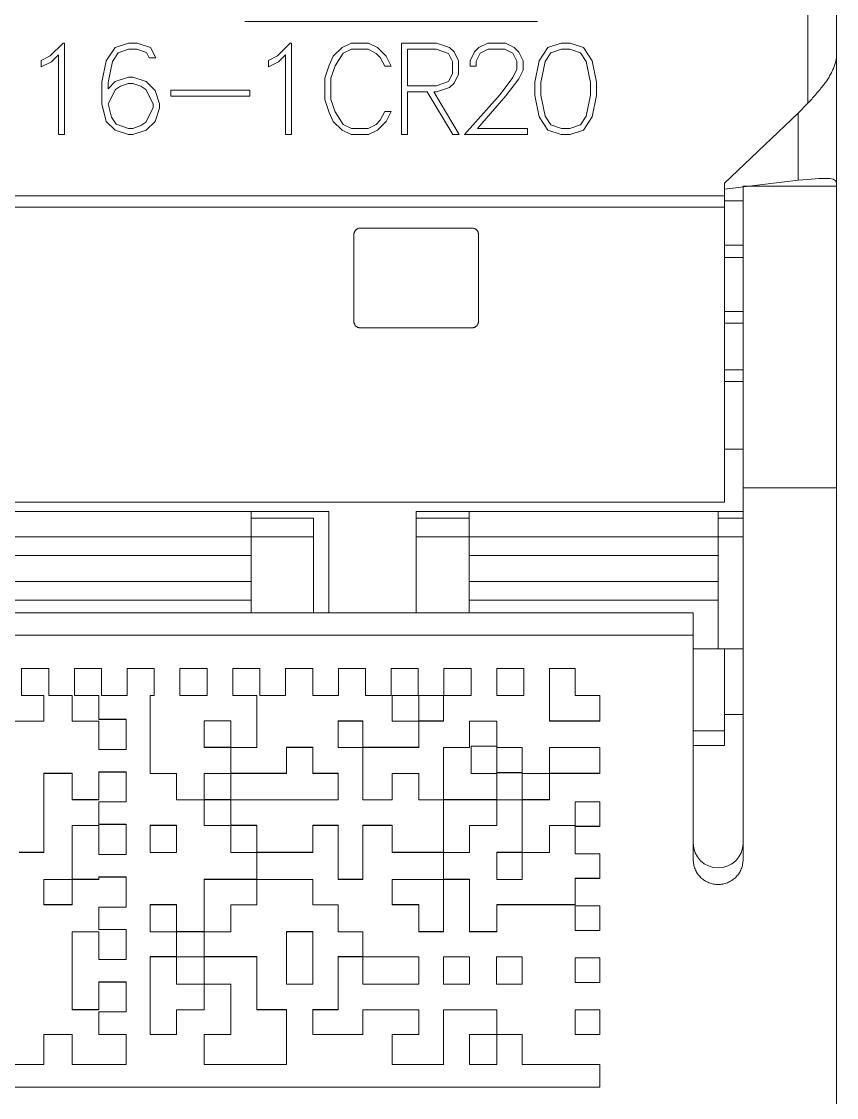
# Model space of a CAD drawing. Header units: millimetres. Extents: x 42151 to 59780, y 37376 to 44547.
# Drawn here: x 47712.8 to 47725.89, y 42641.47 to 42658.75 of the extents above; entities that cross this region are included whole.
import ezdxf

# ---------------------------------------------------------------- set-up
doc = ezdxf.new("R2010")
doc.units = ezdxf.units.MM
doc.set_wipeout_variables(frame=1)
doc.layers.add('000-PI-Oprema', color=30, linetype='Continuous', lineweight=5)

# ---------------------------------------------------------------- blocks, each defined once
blk = doc.blocks.new('3UG5616-1CR20')
at = {"layer": '000-PI-Oprema', "ltscale": 0.25}
for p, q in [((49078.21, 45311.904), (49078.21, 45362.458)), ((49078.668, 45312.604), (49078.668, 45361.758)), ((49069.168, 45313.216), (49073.868, 45313.216)), ((49066.041, 45312.662), (49066.249, 45312.869)), ((49066.249, 45312.869), (49066.27, 45312.869)), ((49066.27, 45311.399), (49066.27, 45312.869)), ((49066.939, 45312.585), (49067.083, 45312.798)), ((49067.04, 45312.574), (49067.132, 45312.712)), ((49067.083, 45312.798), (49067.296, 45312.869)), ((49067.132, 45312.712), (49067.3, 45312.77)), ((49067.296, 45312.869), (49067.438, 45312.869)), ((49067.3, 45312.77), (49067.433, 45312.77)), ((49067.588, 45312.716), (49067.433, 45312.77)), ((49067.653, 45312.798), (49067.438, 45312.869)), ((49067.631, 45312.632), (49067.588, 45312.716)), ((49067.735, 45312.632), (49067.653, 45312.798)), ((49069.689, 45312.662), (49069.897, 45312.869)), ((49069.897, 45312.869), (49069.918, 45312.869)), ((49069.918, 45311.399), (49069.918, 45312.869)), ((49070.587, 45312.658), (49070.729, 45312.798)), ((49070.729, 45312.798), (49070.872, 45312.869)), ((49070.748, 45312.706), (49070.88, 45312.771)), ((49070.872, 45312.869), (49071.154, 45312.869)), ((49070.88, 45312.771), (49071.146, 45312.771)), ((49071.277, 45312.704), (49071.146, 45312.771)), ((49071.297, 45312.799), (49071.154, 45312.869)), ((49071.438, 45312.659), (49071.297, 45312.799)), ((49071.68, 45312.869), (49072.244, 45312.869)), ((49071.68, 45311.399), (49071.68, 45312.869)), ((49071.778, 45312.771), (49072.239, 45312.771)), ((49071.778, 45312.183), (49071.778, 45312.771)), ((49072.435, 45312.704), (49072.239, 45312.771)), ((49072.454, 45312.798), (49072.244, 45312.869)), ((49072.529, 45312.727), (49072.454, 45312.798)), ((49072.598, 45312.584), (49072.529, 45312.727)), ((49072.783, 45312.584), (49072.853, 45312.728)), ((49072.853, 45312.728), (49072.926, 45312.799)), ((49072.926, 45312.799), (49073.069, 45312.869)), ((49072.948, 45312.706), (49073.077, 45312.771)), ((49073.069, 45312.869), (49073.352, 45312.869)), ((49073.077, 45312.771), (49073.343, 45312.771)), ((49073.473, 45312.706), (49073.343, 45312.771)), ((49073.494, 45312.798), (49073.352, 45312.869)), ((49073.567, 45312.726), (49073.494, 45312.798)), ((49073.638, 45312.583), (49073.567, 45312.726)), ((49073.891, 45312.585), (49074.034, 45312.798)), ((49073.989, 45312.575), (49074.082, 45312.714)), ((49074.034, 45312.798), (49074.247, 45312.869)), ((49074.082, 45312.714), (49074.252, 45312.771)), ((49074.247, 45312.869), (49074.389, 45312.869)), ((49074.252, 45312.771), (49074.386, 45312.771)), ((49074.555, 45312.714), (49074.386, 45312.771)), ((49074.603, 45312.798), (49074.389, 45312.869)), ((49074.647, 45312.575), (49074.555, 45312.714)), ((49074.746, 45312.585), (49074.603, 45312.798)), ((49065.897, 45312.589), (49066.041, 45312.662)), ((49065.897, 45312.486), (49065.897, 45312.589)), ((49065.897, 45312.486), (49066.06, 45312.566)), ((49066.06, 45312.566), (49066.172, 45312.679)), ((49066.172, 45311.399), (49066.172, 45312.679)), ((49066.871, 45312.239), (49066.939, 45312.585)), ((49066.971, 45312.234), (49067.04, 45312.574)), ((49067.631, 45312.632), (49067.735, 45312.632)), ((49069.545, 45312.589), (49069.689, 45312.662)), ((49069.545, 45312.486), (49069.545, 45312.589)), ((49069.545, 45312.486), (49069.708, 45312.566)), ((49069.708, 45312.566), (49069.82, 45312.679)), ((49069.82, 45311.399), (49069.82, 45312.679)), ((49070.52, 45312.516), (49070.587, 45312.658)), ((49070.615, 45312.504), (49070.748, 45312.706)), ((49071.342, 45312.639), (49071.277, 45312.704)), ((49071.415, 45312.496), (49071.342, 45312.639)), ((49071.519, 45312.496), (49071.438, 45312.659)), ((49072.5, 45312.576), (49072.435, 45312.704)), ((49072.5, 45312.378), (49072.5, 45312.576)), ((49072.598, 45312.371), (49072.598, 45312.584)), ((49072.783, 45312.496), (49072.783, 45312.584)), ((49072.883, 45312.577), (49072.948, 45312.706)), ((49072.883, 45312.496), (49072.883, 45312.577)), ((49073.537, 45312.577), (49073.473, 45312.706)), ((49073.537, 45312.448), (49073.537, 45312.577)), ((49073.638, 45312.437), (49073.638, 45312.583)), ((49073.822, 45312.239), (49073.891, 45312.585)), ((49073.92, 45312.236), (49073.989, 45312.575)), ((49074.716, 45312.236), (49074.647, 45312.575)), ((49074.814, 45312.239), (49074.746, 45312.585)), ((49078.643, 45312.525), (49078.648, 45312.542)), ((49078.648, 45312.542), (49078.652, 45312.558)), ((49078.652, 45312.558), (49078.656, 45312.574)), ((49078.656, 45312.574), (49078.66, 45312.589)), ((49078.66, 45312.589), (49078.663, 45312.603)), ((49078.663, 45312.603), (49078.665, 45312.617)), ((49078.665, 45312.617), (49078.667, 45312.626)), ((49078.668, 45312.621), (49078.667, 45312.626)), ((49078.668, 45312.604), (49078.668, 45312.621)), ((49078.668, 45310.618), (49078.668, 45312.604)), ((49070.45, 45312.307), (49070.52, 45312.516)), ((49070.548, 45312.304), (49070.615, 45312.504)), ((49071.415, 45312.496), (49071.519, 45312.496)), ((49072.435, 45312.25), (49072.5, 45312.378)), ((49072.529, 45312.227), (49072.598, 45312.371)), ((49072.783, 45312.496), (49072.883, 45312.496)), ((49073.471, 45312.314), (49073.537, 45312.448)), ((49073.567, 45312.297), (49073.638, 45312.437)), ((49078.569, 45312.358), (49078.578, 45312.375)), ((49078.578, 45312.375), (49078.587, 45312.393)), ((49078.587, 45312.393), (49078.596, 45312.41)), ((49078.596, 45312.41), (49078.604, 45312.427)), ((49078.604, 45312.427), (49078.612, 45312.444)), ((49078.612, 45312.444), (49078.619, 45312.46)), ((49078.619, 45312.46), (49078.626, 45312.476)), ((49078.626, 45312.476), (49078.632, 45312.492)), ((49078.632, 45312.492), (49078.637, 45312.508)), ((49078.637, 45312.508), (49078.643, 45312.525)), ((49066.871, 45311.892), (49066.871, 45312.239)), ((49066.971, 45312.137), (49067.085, 45312.251)), ((49066.971, 45312.137), (49066.971, 45312.234)), ((49067.085, 45312.251), (49067.296, 45312.321)), ((49067.169, 45312.177), (49067.3, 45312.222)), ((49067.296, 45312.321), (49067.369, 45312.321)), ((49067.3, 45312.222), (49067.365, 45312.222)), ((49067.496, 45312.177), (49067.365, 45312.222)), ((49067.58, 45312.251), (49067.369, 45312.321)), ((49067.724, 45312.107), (49067.58, 45312.251)), ((49070.45, 45311.961), (49070.45, 45312.307)), ((49070.548, 45311.965), (49070.548, 45312.304)), ((49072.239, 45312.183), (49072.435, 45312.25)), ((49072.454, 45312.156), (49072.529, 45312.227)), ((49073.267, 45312.042), (49073.471, 45312.314)), ((49073.359, 45312.02), (49073.567, 45312.297)), ((49073.822, 45312.029), (49073.822, 45312.239)), ((49073.92, 45312.035), (49073.92, 45312.236)), ((49074.716, 45312.035), (49074.716, 45312.236)), ((49074.814, 45312.029), (49074.814, 45312.239)), ((49078.445, 45312.177), (49078.458, 45312.194)), ((49078.458, 45312.194), (49078.471, 45312.211)), ((49078.471, 45312.211), (49078.483, 45312.227)), ((49078.483, 45312.227), (49078.495, 45312.243)), ((49078.495, 45312.243), (49078.506, 45312.26)), ((49078.506, 45312.26), (49078.517, 45312.275)), ((49078.517, 45312.275), (49078.528, 45312.291)), ((49078.528, 45312.291), (49078.538, 45312.308)), ((49078.538, 45312.308), (49078.549, 45312.324)), ((49078.549, 45312.324), (49078.559, 45312.341)), ((49078.559, 45312.341), (49078.569, 45312.358)), ((49066.971, 45311.893), (49067.087, 45312.124)), ((49067.087, 45312.124), (49067.169, 45312.177)), ((49067.578, 45312.124), (49067.496, 45312.177)), ((49067.694, 45311.891), (49067.578, 45312.124)), ((49067.794, 45311.896), (49067.724, 45312.107)), ((49067.979, 45312.113), (49069.245, 45312.113)), ((49067.979, 45312.015), (49067.979, 45312.113)), ((49069.245, 45312.015), (49069.245, 45312.113)), ((49071.778, 45312.183), (49072.239, 45312.183)), ((49071.778, 45312.085), (49072.094, 45312.085)), ((49071.778, 45311.399), (49071.778, 45312.085)), ((49072.505, 45311.399), (49072.094, 45312.085)), ((49072.611, 45311.399), (49072.2, 45312.085)), ((49072.2, 45312.085), (49072.243, 45312.085)), ((49072.243, 45312.085), (49072.454, 45312.156)), ((49072.695, 45311.399), (49073.267, 45312.042)), ((49072.903, 45311.497), (49073.359, 45312.02)), ((49073.891, 45311.683), (49073.822, 45312.029)), ((49073.989, 45311.695), (49073.92, 45312.035)), ((49074.647, 45311.695), (49074.716, 45312.035)), ((49074.746, 45311.683), (49074.814, 45312.029)), ((49078.301, 45312.006), (49078.317, 45312.023)), ((49078.317, 45312.023), (49078.332, 45312.04)), ((49078.332, 45312.04), (49078.347, 45312.057)), ((49078.347, 45312.057), (49078.361, 45312.075)), ((49078.361, 45312.075), (49078.376, 45312.092)), ((49078.376, 45312.092), (49078.39, 45312.109)), ((49078.39, 45312.109), (49078.405, 45312.126)), ((49078.405, 45312.126), (49078.418, 45312.143)), ((49078.418, 45312.143), (49078.432, 45312.16)), ((49078.432, 45312.16), (49078.445, 45312.177)), ((49066.941, 45311.612), (49066.871, 45311.892)), ((49067.023, 45311.681), (49066.971, 45311.893)), ((49067.694, 45311.831), (49067.694, 45311.891)), ((49067.794, 45311.823), (49067.794, 45311.896)), ((49067.979, 45312.015), (49069.245, 45312.015)), ((49070.52, 45311.752), (49070.45, 45311.961)), ((49070.615, 45311.764), (49070.548, 45311.965)), ((49078.052, 45311.741), (49078.21, 45311.904)), ((49078.21, 45311.904), (49078.225, 45311.92)), ((49078.225, 45311.92), (49078.24, 45311.937)), ((49078.24, 45311.937), (49078.256, 45311.954)), ((49078.256, 45311.954), (49078.271, 45311.971)), ((49078.271, 45311.971), (49078.286, 45311.989)), ((49078.286, 45311.989), (49078.301, 45312.006)), ((49067.102, 45311.566), (49067.023, 45311.681)), ((49067.578, 45311.597), (49067.694, 45311.831)), ((49067.724, 45311.612), (49067.794, 45311.823)), ((49070.587, 45311.61), (49070.52, 45311.752)), ((49070.748, 45311.562), (49070.615, 45311.764)), ((49071.342, 45311.629), (49071.415, 45311.772)), ((49071.415, 45311.772), (49071.519, 45311.772)), ((49071.438, 45311.609), (49071.519, 45311.772)), ((49074.034, 45311.47), (49073.891, 45311.683)), ((49074.082, 45311.556), (49073.989, 45311.695)), ((49074.555, 45311.556), (49074.647, 45311.695)), ((49074.603, 45311.47), (49074.746, 45311.683)), ((49076.87, 45310.619), (49078.052, 45311.741)), ((49078.052, 45310.669), (49078.052, 45311.741)), ((49067.085, 45311.47), (49066.941, 45311.612)), ((49067.3, 45311.499), (49067.102, 45311.566)), ((49067.365, 45311.499), (49067.496, 45311.545)), ((49067.496, 45311.545), (49067.578, 45311.597)), ((49067.58, 45311.47), (49067.724, 45311.612)), ((49070.729, 45311.47), (49070.587, 45311.61)), ((49070.88, 45311.497), (49070.748, 45311.562)), ((49071.146, 45311.497), (49071.277, 45311.564)), ((49071.277, 45311.564), (49071.342, 45311.629)), ((49071.297, 45311.469), (49071.438, 45311.609)), ((49074.252, 45311.499), (49074.082, 45311.556)), ((49074.386, 45311.499), (49074.555, 45311.556)), ((49066.172, 45311.399), (49066.27, 45311.399)), ((49067.296, 45311.399), (49067.085, 45311.47)), ((49067.296, 45311.399), (49067.369, 45311.399)), ((49067.3, 45311.499), (49067.365, 45311.499)), ((49067.369, 45311.399), (49067.58, 45311.47)), ((49069.82, 45311.399), (49069.918, 45311.399)), ((49070.872, 45311.399), (49070.729, 45311.47)), ((49070.872, 45311.399), (49071.154, 45311.399)), ((49070.88, 45311.497), (49071.146, 45311.497)), ((49071.154, 45311.399), (49071.297, 45311.469)), ((49071.68, 45311.399), (49071.778, 45311.399)), ((49072.505, 45311.399), (49072.611, 45311.399)), ((49072.695, 45311.399), (49073.706, 45311.399)), ((49072.903, 45311.497), (49073.706, 45311.497)), ((49073.706, 45311.399), (49073.706, 45311.497)), ((49074.247, 45311.399), (49074.034, 45311.47)), ((49074.247, 45311.399), (49074.389, 45311.399)), ((49074.252, 45311.499), (49074.386, 45311.499)), ((49074.389, 45311.399), (49074.603, 45311.47)), ((49078.052, 45310.669), (49076.87, 45310.525)), ((49078.052, 45310.669), (49078.128, 45310.674)), ((49078.128, 45310.674), (49078.2, 45310.679)), ((49078.2, 45310.679), (49078.265, 45310.684)), ((49078.265, 45310.684), (49078.327, 45310.689)), ((49078.327, 45310.689), (49078.385, 45310.693)), ((49078.385, 45310.693), (49078.439, 45310.695)), ((49078.439, 45310.695), (49078.487, 45310.696)), ((49078.527, 45310.695), (49078.487, 45310.696)), ((49078.561, 45310.692), (49078.527, 45310.695)), ((49078.589, 45310.687), (49078.561, 45310.692)), ((49078.613, 45310.681), (49078.589, 45310.687)), ((49078.631, 45310.672), (49078.613, 45310.681)), ((49078.646, 45310.661), (49078.631, 45310.672)), ((49078.657, 45310.649), (49078.646, 45310.661)), ((49078.664, 45310.634), (49078.657, 45310.649)), ((49076.868, 45310.504), (49076.87, 45310.504)), ((49076.868, 45310.415), (49076.868, 45310.504)), ((49076.87, 45310.504), (49076.87, 45310.619)), ((49077.168, 45310.569), (49078.668, 45310.569)), ((49077.168, 45299.751), (49077.168, 45310.569)), ((49078.668, 45310.618), (49078.664, 45310.634)), ((49078.668, 45310.569), (49078.668, 45310.618)), ((49078.668, 45305.724), (49078.668, 45310.569)), ((49057.668, 45310.415), (49076.868, 45310.415)), ((49076.868, 45310.236), (49076.868, 45310.415)), ((49076.868, 45310.334), (49077.168, 45310.334)), ((49057.668, 45310.236), (49076.868, 45310.236)), ((49076.868, 45305.496), (49076.868, 45310.236)), ((49070.918, 45309.801), (49070.919, 45309.807)), ((49070.918, 45309.796), (49070.918, 45309.801)), ((49070.918, 45308.396), (49070.918, 45309.796)), ((49070.919, 45309.812), (49070.921, 45309.818)), ((49070.919, 45309.807), (49070.919, 45309.812)), ((49070.921, 45309.818), (49070.922, 45309.823)), ((49070.922, 45309.823), (49070.924, 45309.829)), ((49070.924, 45309.829), (49070.926, 45309.834)), ((49070.926, 45309.834), (49070.928, 45309.839)), ((49070.928, 45309.839), (49070.931, 45309.844)), ((49070.931, 45309.844), (49070.934, 45309.849)), ((49070.934, 45309.849), (49070.937, 45309.854)), ((49070.937, 45309.854), (49070.94, 45309.859)), ((49070.94, 45309.859), (49070.944, 45309.863)), ((49070.944, 45309.863), (49070.948, 45309.868)), ((49070.948, 45309.868), (49070.953, 45309.872)), ((49070.953, 45309.872), (49070.958, 45309.876)), ((49070.958, 45309.876), (49070.963, 45309.88)), ((49070.963, 45309.88), (49070.969, 45309.883)), ((49070.969, 45309.883), (49070.975, 45309.886)), ((49070.975, 45309.886), (49070.982, 45309.889)), ((49070.982, 45309.889), (49070.989, 45309.892)), ((49070.989, 45309.892), (49070.996, 45309.894)), ((49070.996, 45309.894), (49071.003, 45309.895)), ((49071.003, 45309.895), (49071.011, 45309.896)), ((49071.011, 45309.896), (49071.018, 45309.896)), ((49071.018, 45309.896), (49072.818, 45309.896)), ((49072.826, 45309.896), (49072.818, 45309.896)), ((49072.834, 45309.895), (49072.826, 45309.896)), ((49072.842, 45309.893), (49072.834, 45309.895)), ((49072.849, 45309.891), (49072.842, 45309.893)), ((49072.856, 45309.889), (49072.849, 45309.891)), ((49072.863, 45309.885), (49072.856, 45309.889)), ((49072.869, 45309.882), (49072.863, 45309.885)), ((49072.875, 45309.878), (49072.869, 45309.882)), ((49072.881, 45309.874), (49072.875, 45309.878)), ((49072.885, 45309.87), (49072.881, 45309.874)), ((49072.89, 45309.866), (49072.885, 45309.87)), ((49072.894, 45309.861), (49072.89, 45309.866)), ((49072.898, 45309.856), (49072.894, 45309.861)), ((49072.902, 45309.851), (49072.898, 45309.856)), ((49072.905, 45309.846), (49072.902, 45309.851)), ((49072.908, 45309.841), (49072.905, 45309.846)), ((49072.91, 45309.835), (49072.908, 45309.841)), ((49072.912, 45309.83), (49072.91, 45309.835)), ((49072.914, 45309.824), (49072.912, 45309.83)), ((49072.916, 45309.818), (49072.914, 45309.824)), ((49072.917, 45309.813), (49072.916, 45309.818)), ((49072.918, 45309.807), (49072.917, 45309.813)), ((49072.918, 45309.802), (49072.918, 45309.807)), ((49072.918, 45309.796), (49072.918, 45309.802)), ((49072.918, 45308.396), (49072.918, 45309.796)), ((49076.868, 45309.621), (49077.168, 45309.621)), ((49076.868, 45309.425), (49077.168, 45309.425)), ((49070.918, 45308.391), (49070.918, 45308.396)), ((49070.919, 45308.387), (49070.918, 45308.391)), ((49072.918, 45308.391), (49072.918, 45308.396)), ((49072.918, 45308.387), (49072.918, 45308.391)), ((49076.868, 45308.56), (49077.168, 45308.56)), ((49070.919, 45308.382), (49070.919, 45308.387)), ((49070.92, 45308.378), (49070.919, 45308.382)), ((49070.921, 45308.373), (49070.92, 45308.378)), ((49070.922, 45308.368), (49070.921, 45308.373)), ((49070.924, 45308.364), (49070.922, 45308.368)), ((49070.925, 45308.359), (49070.924, 45308.364)), ((49070.927, 45308.355), (49070.925, 45308.359)), ((49070.929, 45308.35), (49070.927, 45308.355)), ((49070.932, 45308.346), (49070.929, 45308.35)), ((49070.934, 45308.342), (49070.932, 45308.346)), ((49070.937, 45308.338), (49070.934, 45308.342)), ((49070.94, 45308.334), (49070.937, 45308.338)), ((49070.943, 45308.331), (49070.94, 45308.334)), ((49070.946, 45308.327), (49070.943, 45308.331)), ((49070.949, 45308.324), (49070.946, 45308.327)), ((49070.952, 45308.321), (49070.949, 45308.324)), ((49070.956, 45308.318), (49070.952, 45308.321)), ((49070.96, 45308.315), (49070.956, 45308.318)), ((49070.964, 45308.312), (49070.96, 45308.315)), ((49070.968, 45308.31), (49070.964, 45308.312)), ((49070.972, 45308.307), (49070.968, 45308.31)), ((49070.976, 45308.305), (49070.972, 45308.307)), ((49070.981, 45308.303), (49070.976, 45308.305)), ((49070.985, 45308.302), (49070.981, 45308.303)), ((49070.99, 45308.3), (49070.985, 45308.302)), ((49070.995, 45308.299), (49070.99, 45308.3)), ((49070.999, 45308.298), (49070.995, 45308.299)), ((49071.004, 45308.297), (49070.999, 45308.298)), ((49071.009, 45308.296), (49071.004, 45308.297)), ((49071.014, 45308.296), (49071.009, 45308.296)), ((49071.018, 45308.296), (49071.014, 45308.296)), ((49071.018, 45308.296), (49072.818, 45308.296)), ((49072.818, 45308.296), (49072.823, 45308.296)), ((49072.823, 45308.296), (49072.827, 45308.296)), ((49072.827, 45308.296), (49072.832, 45308.297)), ((49072.832, 45308.297), (49072.837, 45308.298)), ((49072.837, 45308.298), (49072.842, 45308.299)), ((49072.842, 45308.299), (49072.846, 45308.3)), ((49072.846, 45308.3), (49072.851, 45308.302)), ((49072.851, 45308.302), (49072.855, 45308.303)), ((49072.855, 45308.303), (49072.86, 45308.305)), ((49072.86, 45308.305), (49072.864, 45308.307)), ((49072.864, 45308.307), (49072.869, 45308.31)), ((49072.869, 45308.31), (49072.873, 45308.312)), ((49072.873, 45308.312), (49072.877, 45308.315)), ((49072.877, 45308.315), (49072.88, 45308.318)), ((49072.88, 45308.318), (49072.884, 45308.321)), ((49072.884, 45308.321), (49072.887, 45308.324)), ((49072.887, 45308.324), (49072.891, 45308.327)), ((49072.891, 45308.327), (49072.894, 45308.331)), ((49072.894, 45308.331), (49072.897, 45308.334)), ((49072.897, 45308.334), (49072.9, 45308.338)), ((49072.9, 45308.338), (49072.902, 45308.342)), ((49072.902, 45308.342), (49072.905, 45308.346)), ((49072.905, 45308.346), (49072.907, 45308.35)), ((49072.907, 45308.35), (49072.909, 45308.355)), ((49072.909, 45308.355), (49072.911, 45308.359)), ((49072.911, 45308.359), (49072.913, 45308.364)), ((49072.913, 45308.364), (49072.914, 45308.368)), ((49072.914, 45308.368), (49072.915, 45308.373)), ((49072.915, 45308.373), (49072.916, 45308.378)), ((49072.916, 45308.378), (49072.917, 45308.382)), ((49072.917, 45308.382), (49072.918, 45308.387)), ((49076.868, 45308.372), (49077.168, 45308.372)), ((49076.868, 45307.62), (49077.168, 45307.62)), ((49076.868, 45307.432), (49077.168, 45307.432)), ((49076.868, 45306.346), (49077.168, 45306.346)), ((49077.168, 45305.724), (49078.668, 45305.724)), ((49078.668, 45288.643), (49078.668, 45305.724)), ((49057.668, 45305.496), (49076.868, 45305.496)), ((49064.418, 45305.346), (49070.518, 45305.346)), ((49069.268, 45303.717), (49069.268, 45305.346)), ((49070.518, 45303.717), (49070.518, 45305.346)), ((49071.918, 45305.346), (49077.168, 45305.346)), ((49071.918, 45303.717), (49071.918, 45305.346)), ((49072.768, 45304.936), (49072.768, 45305.346)), ((49076.768, 45304.936), (49076.768, 45305.346)), ((49069.268, 45305.236), (49070.268, 45305.236)), ((49070.268, 45303.717), (49070.268, 45305.236)), ((49071.918, 45305.236), (49072.768, 45305.236)), ((49076.768, 45305.236), (49077.168, 45305.236)), ((49065.268, 45304.936), (49069.268, 45304.936)), ((49069.268, 45304.936), (49070.268, 45304.936)), ((49071.918, 45304.936), (49072.768, 45304.936)), ((49072.768, 45304.936), (49076.768, 45304.936)), ((49072.768, 45304.636), (49072.768, 45304.936)), ((49076.768, 45304.936), (49077.168, 45304.936)), ((49076.768, 45304.636), (49076.768, 45304.936)), ((49065.268, 45304.636), (49069.268, 45304.636)), ((49072.768, 45304.636), (49076.768, 45304.636)), ((49072.768, 45304.22), (49072.768, 45304.636)), ((49076.768, 45304.22), (49076.768, 45304.636)), ((49065.268, 45304.22), (49069.268, 45304.22)), ((49072.768, 45304.22), (49076.768, 45304.22)), ((49072.768, 45303.92), (49072.768, 45304.22)), ((49076.768, 45303.92), (49076.768, 45304.22)), ((49065.268, 45303.92), (49069.268, 45303.92)), ((49072.768, 45303.92), (49076.768, 45303.92)), ((49072.768, 45303.717), (49072.768, 45303.92)), ((49076.768, 45303.136), (49076.768, 45303.92)), ((49058.168, 45303.717), (49076.368, 45303.717)), ((49076.368, 45299.751), (49076.368, 45303.717)), ((49058.168, 45303.357), (49076.368, 45303.357)), ((49076.368, 45303.136), (49076.768, 45303.136)), ((49076.768, 45303.136), (49076.868, 45303.136)), ((49076.868, 45303.136), (49077.168, 45303.136)), ((49076.868, 45302.086), (49076.868, 45303.136)), ((49065.581, 45302.823), (49066.016, 45302.823)), ((49065.581, 45302.389), (49065.581, 45302.823)), ((49066.016, 45302.389), (49066.016, 45302.823)), ((49066.429, 45302.823), (49066.864, 45302.823)), ((49066.429, 45302.389), (49066.429, 45302.823)), ((49066.864, 45302.389), (49066.864, 45302.823)), ((49067.277, 45302.823), (49067.712, 45302.823)), ((49067.277, 45302.389), (49067.277, 45302.823)), ((49067.712, 45302.389), (49067.712, 45302.823)), ((49068.125, 45302.823), (49068.56, 45302.823)), ((49068.125, 45302.389), (49068.125, 45302.823)), ((49068.56, 45302.389), (49068.56, 45302.823)), ((49068.973, 45302.823), (49069.408, 45302.823)), ((49068.973, 45302.389), (49068.973, 45302.823)), ((49069.408, 45302.389), (49069.408, 45302.823)), ((49069.821, 45302.823), (49070.256, 45302.823)), ((49069.821, 45302.389), (49069.821, 45302.823)), ((49070.256, 45302.389), (49070.256, 45302.823)), ((49070.669, 45302.823), (49071.104, 45302.823)), ((49070.669, 45302.389), (49070.669, 45302.823)), ((49071.104, 45302.389), (49071.104, 45302.823)), ((49071.517, 45302.823), (49071.952, 45302.823)), ((49071.517, 45302.389), (49071.517, 45302.823)), ((49071.952, 45302.389), (49071.952, 45302.823)), ((49072.365, 45302.823), (49072.8, 45302.823)), ((49072.365, 45302.389), (49072.365, 45302.823)), ((49072.8, 45302.389), (49072.8, 45302.823)), ((49073.213, 45302.823), (49073.648, 45302.823)), ((49073.213, 45302.389), (49073.213, 45302.823)), ((49073.648, 45302.389), (49073.648, 45302.823)), ((49074.062, 45302.823), (49074.471, 45302.823)), ((49074.062, 45301.978), (49074.062, 45302.823)), ((49074.471, 45302.389), (49074.471, 45302.823)), ((49065.581, 45302.39), (49065.938, 45302.39)), ((49065.581, 45302.389), (49065.938, 45302.389)), ((49065.938, 45302.389), (49065.938, 45302.39)), ((49065.938, 45301.978), (49065.938, 45302.389)), ((49066.016, 45302.389), (49066.391, 45302.389)), ((49066.391, 45301.978), (49066.391, 45302.389)), ((49066.429, 45302.39), (49066.822, 45302.39)), ((49066.429, 45302.389), (49066.822, 45302.389)), ((49066.822, 45302.389), (49066.822, 45302.39)), ((49066.822, 45302.004), (49066.822, 45302.389)), ((49066.864, 45302.389), (49067.277, 45302.389)), ((49067.646, 45302.39), (49067.712, 45302.39)), ((49067.646, 45302.389), (49067.646, 45302.39)), ((49067.646, 45302.389), (49067.712, 45302.389)), ((49067.646, 45301.137), (49067.646, 45302.389)), ((49068.125, 45302.39), (49068.56, 45302.39)), ((49068.125, 45302.389), (49068.56, 45302.389)), ((49068.973, 45302.39), (49069.357, 45302.39)), ((49068.973, 45302.389), (49069.357, 45302.389)), ((49069.357, 45302.389), (49069.357, 45302.39)), ((49069.357, 45301.555), (49069.357, 45302.389)), ((49069.408, 45302.389), (49069.821, 45302.389)), ((49070.256, 45302.389), (49070.669, 45302.389)), ((49071.104, 45302.389), (49071.517, 45302.389)), ((49071.53, 45302.39), (49071.952, 45302.39)), ((49071.53, 45301.978), (49071.53, 45302.39)), ((49071.53, 45302.389), (49071.952, 45302.389)), ((49071.962, 45302.389), (49072.356, 45302.389)), ((49071.962, 45301.555), (49071.962, 45302.389)), ((49072.356, 45301.978), (49072.356, 45302.389)), ((49072.365, 45302.39), (49072.8, 45302.39)), ((49072.365, 45302.389), (49072.8, 45302.389)), ((49073.213, 45302.39), (49073.648, 45302.39)), ((49073.213, 45302.389), (49073.648, 45302.389)), ((49074.471, 45302.389), (49074.868, 45302.389)), ((49074.868, 45301.978), (49074.868, 45302.389)), ((49066.822, 45302.007), (49067.26, 45302.007)), ((49066.822, 45302.004), (49067.26, 45302.004)), ((49067.26, 45302.004), (49067.26, 45302.007)), ((49067.26, 45301.523), (49067.26, 45302.004)), ((49076.868, 45302.086), (49077.168, 45302.086)), ((49076.868, 45301.586), (49076.868, 45302.086)), ((49064.268, 45301.978), (49065.938, 45301.978)), ((49066.391, 45301.978), (49066.822, 45301.978)), ((49066.822, 45301.523), (49066.822, 45301.978)), ((49068.515, 45301.979), (49068.94, 45301.979)), ((49068.515, 45301.555), (49068.515, 45301.979)), ((49068.94, 45299.867), (49068.94, 45301.979)), ((49070.665, 45301.98), (49071.064, 45301.98)), ((49070.665, 45301.555), (49070.665, 45301.98)), ((49070.665, 45301.978), (49071.064, 45301.978)), ((49071.064, 45300.714), (49071.064, 45301.98)), ((49071.53, 45301.978), (49071.962, 45301.978)), ((49071.962, 45301.98), (49072.356, 45301.98)), ((49071.962, 45301.978), (49072.356, 45301.978)), ((49072.773, 45301.978), (49073.214, 45301.978)), ((49072.773, 45301.555), (49072.773, 45301.978)), ((49073.214, 45301.555), (49073.214, 45301.978)), ((49074.062, 45301.98), (49074.868, 45301.98)), ((49074.062, 45301.978), (49074.868, 45301.978)), ((49076.368, 45301.819), (49076.868, 45301.819)), ((49066.822, 45301.523), (49067.26, 45301.523)), ((49068.515, 45301.558), (49068.94, 45301.558)), ((49068.515, 45301.555), (49068.94, 45301.555)), ((49068.94, 45301.555), (49069.357, 45301.555)), ((49069.833, 45301.559), (49070.257, 45301.559)), ((49069.833, 45301.555), (49069.833, 45301.559)), ((49069.833, 45301.555), (49070.257, 45301.555)), ((49069.833, 45301.137), (49069.833, 45301.555)), ((49070.257, 45301.555), (49070.257, 45301.559)), ((49070.257, 45301.137), (49070.257, 45301.555)), ((49070.665, 45301.555), (49071.962, 45301.555)), ((49071.064, 45301.559), (49071.962, 45301.559)), ((49072.356, 45301.555), (49072.773, 45301.555)), ((49072.356, 45300.714), (49072.356, 45301.555)), ((49072.804, 45301.576), (49073.213, 45301.576)), ((49072.804, 45301.138), (49072.804, 45301.576)), ((49072.804, 45301.572), (49073.213, 45301.572)), ((49073.213, 45301.138), (49073.213, 45301.576)), ((49073.214, 45301.555), (49073.623, 45301.555)), ((49073.623, 45301.148), (49073.623, 45301.555)), ((49074.062, 45301.555), (49074.868, 45301.555)), ((49074.062, 45301.137), (49074.062, 45301.555)), ((49074.868, 45301.137), (49074.868, 45301.555)), ((49076.368, 45301.586), (49076.868, 45301.586)), ((49065.938, 45301.141), (49066.391, 45301.141)), ((49065.938, 45301.137), (49065.938, 45301.141)), ((49065.938, 45301.137), (49066.391, 45301.137)), ((49065.938, 45299.867), (49065.938, 45301.137)), ((49066.391, 45301.137), (49066.391, 45301.141)), ((49066.391, 45300.714), (49066.391, 45301.137)), ((49066.822, 45301.163), (49067.26, 45301.163)), ((49066.822, 45301.159), (49066.822, 45301.163)), ((49066.822, 45301.159), (49067.26, 45301.159)), ((49066.822, 45300.714), (49066.822, 45301.159)), ((49067.26, 45301.159), (49067.26, 45301.163)), ((49067.26, 45300.678), (49067.26, 45301.159)), ((49067.646, 45301.137), (49068.071, 45301.137)), ((49068.071, 45300.714), (49068.071, 45301.137)), ((49068.515, 45301.137), (49068.94, 45301.137)), ((49068.515, 45300.714), (49068.515, 45301.137)), ((49068.94, 45301.141), (49069.833, 45301.141)), ((49068.94, 45301.137), (49069.833, 45301.137)), ((49070.257, 45301.141), (49070.665, 45301.141)), ((49070.257, 45301.137), (49070.665, 45301.137)), ((49070.665, 45301.137), (49070.665, 45301.141)), ((49070.665, 45300.714), (49070.665, 45301.137)), ((49071.53, 45301.137), (49071.962, 45301.137)), ((49071.53, 45300.714), (49071.53, 45301.137)), ((49071.962, 45300.714), (49071.962, 45301.137)), ((49072.804, 45301.138), (49073.213, 45301.138)), ((49073.214, 45301.152), (49073.623, 45301.152)), ((49073.214, 45301.148), (49073.214, 45301.152)), ((49073.214, 45301.148), (49073.623, 45301.148)), ((49073.214, 45300.714), (49073.214, 45301.148)), ((49073.623, 45301.137), (49074.868, 45301.137)), ((49073.623, 45299.434), (49073.623, 45301.137)), ((49074.062, 45301.141), (49074.868, 45301.141)), ((49074.062, 45300.714), (49074.062, 45301.137)), ((49066.391, 45300.718), (49066.822, 45300.718)), ((49066.391, 45300.714), (49066.822, 45300.714)), ((49066.822, 45300.678), (49067.26, 45300.678)), ((49066.822, 45300.314), (49066.822, 45300.678)), ((49068.071, 45300.714), (49068.515, 45300.714)), ((49068.515, 45300.718), (49068.94, 45300.718)), ((49068.515, 45300.714), (49068.94, 45300.714)), ((49068.515, 45300.301), (49068.515, 45300.714)), ((49068.94, 45300.714), (49070.665, 45300.714)), ((49071.064, 45300.714), (49071.53, 45300.714)), ((49071.962, 45300.714), (49072.356, 45300.714)), ((49072.356, 45300.718), (49073.214, 45300.718)), ((49072.356, 45300.714), (49073.214, 45300.714)), ((49072.356, 45299.867), (49072.356, 45300.714)), ((49073.214, 45300.714), (49073.214, 45300.718)), ((49073.214, 45300.714), (49073.623, 45300.714)), ((49073.214, 45300.301), (49073.214, 45300.714)), ((49073.623, 45300.718), (49074.062, 45300.718)), ((49073.623, 45300.714), (49074.062, 45300.714)), ((49074.471, 45300.681), (49074.868, 45300.681)), ((49074.471, 45300.301), (49074.471, 45300.681)), ((49074.868, 45300.283), (49074.868, 45300.681)), ((49066.391, 45300.301), (49066.822, 45300.301)), ((49066.391, 45299.024), (49066.391, 45300.301)), ((49066.822, 45300.319), (49067.26, 45300.319)), ((49066.822, 45300.314), (49067.26, 45300.314)), ((49066.822, 45299.834), (49066.822, 45300.301)), ((49067.26, 45299.834), (49067.26, 45300.319)), ((49067.646, 45300.306), (49068.071, 45300.306)), ((49067.646, 45299.867), (49067.646, 45300.306)), ((49067.646, 45300.301), (49068.071, 45300.301)), ((49068.071, 45299.867), (49068.071, 45300.306)), ((49068.515, 45300.301), (49068.94, 45300.301)), ((49068.94, 45300.306), (49069.357, 45300.306)), ((49068.94, 45300.301), (49069.357, 45300.301)), ((49069.357, 45300.301), (49069.357, 45300.306)), ((49069.357, 45299.867), (49069.357, 45300.301)), ((49070.257, 45300.306), (49070.665, 45300.306)), ((49070.257, 45300.301), (49070.257, 45300.306)), ((49070.257, 45300.301), (49070.665, 45300.301)), ((49070.257, 45299.867), (49070.257, 45300.301)), ((49070.665, 45300.301), (49070.665, 45300.306)), ((49070.665, 45299.434), (49070.665, 45300.301)), ((49071.064, 45300.306), (49071.53, 45300.306)), ((49071.064, 45300.301), (49071.064, 45300.306)), ((49071.064, 45300.301), (49071.53, 45300.301)), ((49071.064, 45299.434), (49071.064, 45300.301)), ((49071.53, 45300.301), (49071.53, 45300.306)), ((49071.53, 45299.867), (49071.53, 45300.301)), ((49072.773, 45300.301), (49073.214, 45300.301)), ((49072.773, 45299.867), (49072.773, 45300.301)), ((49074.062, 45300.301), (49074.471, 45300.301)), ((49074.062, 45299.867), (49074.062, 45300.301)), ((49074.471, 45300.287), (49074.868, 45300.287)), ((49074.471, 45300.283), (49074.471, 45300.287)), ((49074.471, 45300.283), (49074.868, 45300.283)), ((49074.471, 45299.845), (49074.471, 45300.283)), ((49065.541, 45299.872), (49065.938, 45299.872)), ((49065.541, 45299.867), (49065.938, 45299.867)), ((49066.822, 45299.834), (49067.26, 45299.834)), ((49067.646, 45299.867), (49068.071, 45299.867)), ((49068.94, 45299.867), (49069.357, 45299.867)), ((49069.357, 45299.872), (49070.257, 45299.872)), ((49069.357, 45299.867), (49070.257, 45299.867)), ((49069.357, 45299.434), (49069.357, 45299.867)), ((49071.53, 45299.872), (49072.356, 45299.872)), ((49071.53, 45299.867), (49072.356, 45299.867)), ((49072.356, 45299.867), (49072.773, 45299.867)), ((49072.356, 45299.434), (49072.356, 45299.867)), ((49073.214, 45299.872), (49073.623, 45299.872)), ((49073.214, 45299.434), (49073.214, 45299.872)), ((49073.214, 45299.867), (49073.623, 45299.867)), ((49073.623, 45299.867), (49074.062, 45299.867)), ((49074.471, 45299.845), (49074.868, 45299.845)), ((49074.868, 45299.447), (49074.868, 45299.845)), ((49076.369, 45299.733), (49076.368, 45299.751)), ((49077.168, 45299.733), (49077.168, 45299.751)), ((49076.37, 45299.714), (49076.369, 45299.733)), ((49076.372, 45299.695), (49076.37, 45299.714)), ((49076.375, 45299.677), (49076.372, 45299.695)), ((49076.379, 45299.658), (49076.375, 45299.677)), ((49076.384, 45299.639), (49076.379, 45299.658)), ((49076.39, 45299.621), (49076.384, 45299.639)), ((49076.397, 45299.603), (49076.39, 45299.621)), ((49076.404, 45299.585), (49076.397, 45299.603)), ((49076.413, 45299.568), (49076.404, 45299.585)), ((49077.123, 45299.568), (49077.132, 45299.585)), ((49077.132, 45299.585), (49077.14, 45299.603)), ((49077.14, 45299.603), (49077.146, 45299.621)), ((49077.146, 45299.621), (49077.152, 45299.639)), ((49077.152, 45299.639), (49077.157, 45299.658)), ((49077.157, 45299.658), (49077.161, 45299.677)), ((49077.161, 45299.677), (49077.164, 45299.695)), ((49077.164, 45299.695), (49077.166, 45299.714)), ((49077.166, 45299.714), (49077.168, 45299.733)), ((49065.938, 45299.434), (49066.391, 45299.434)), ((49065.938, 45299.024), (49065.938, 45299.434)), ((49066.391, 45299.439), (49066.822, 45299.439)), ((49066.391, 45299.434), (49066.822, 45299.434)), ((49066.822, 45299.475), (49067.26, 45299.475)), ((49066.822, 45299.47), (49066.822, 45299.475)), ((49066.822, 45299.47), (49067.26, 45299.47)), ((49066.822, 45299.434), (49066.822, 45299.47)), ((49067.26, 45299.47), (49067.26, 45299.475)), ((49067.26, 45298.99), (49067.26, 45299.47)), ((49068.515, 45299.439), (49069.357, 45299.439)), ((49068.515, 45297.34), (49068.515, 45299.439)), ((49068.515, 45299.434), (49069.357, 45299.434)), ((49069.357, 45299.434), (49070.257, 45299.434)), ((49069.357, 45299.024), (49069.357, 45299.434)), ((49070.257, 45299.024), (49070.257, 45299.434)), ((49070.665, 45299.439), (49071.064, 45299.439)), ((49070.665, 45299.434), (49071.064, 45299.434)), ((49071.53, 45299.434), (49072.356, 45299.434)), ((49071.53, 45299.024), (49071.53, 45299.434)), ((49072.356, 45299.439), (49072.773, 45299.439)), ((49072.356, 45299.434), (49072.773, 45299.434)), ((49072.356, 45298.591), (49072.356, 45299.434)), ((49072.773, 45298.591), (49072.773, 45299.439)), ((49073.214, 45299.434), (49073.623, 45299.434)), ((49074.471, 45299.452), (49074.868, 45299.452)), ((49074.471, 45299.447), (49074.471, 45299.452)), ((49074.471, 45299.447), (49074.868, 45299.447)), ((49074.471, 45299.024), (49074.471, 45299.447)), ((49076.422, 45299.551), (49076.413, 45299.568)), ((49076.432, 45299.534), (49076.422, 45299.551)), ((49076.443, 45299.519), (49076.432, 45299.534)), ((49076.454, 45299.504), (49076.443, 45299.519)), ((49076.466, 45299.489), (49076.454, 45299.504)), ((49076.479, 45299.475), (49076.466, 45299.489)), ((49076.492, 45299.462), (49076.479, 45299.475)), ((49076.505, 45299.45), (49076.492, 45299.462)), ((49076.52, 45299.438), (49076.505, 45299.45)), ((49076.535, 45299.427), (49076.52, 45299.438)), ((49076.551, 45299.416), (49076.535, 45299.427)), ((49076.567, 45299.406), (49076.551, 45299.416)), ((49076.584, 45299.396), (49076.567, 45299.406)), ((49076.952, 45299.396), (49076.969, 45299.406)), ((49076.969, 45299.406), (49076.986, 45299.416)), ((49076.986, 45299.416), (49077.001, 45299.427)), ((49077.001, 45299.427), (49077.016, 45299.438)), ((49077.016, 45299.438), (49077.031, 45299.45)), ((49077.031, 45299.45), (49077.045, 45299.462)), ((49077.045, 45299.462), (49077.058, 45299.475)), ((49077.058, 45299.475), (49077.07, 45299.489)), ((49077.07, 45299.489), (49077.082, 45299.504)), ((49077.082, 45299.504), (49077.093, 45299.519)), ((49077.093, 45299.519), (49077.104, 45299.534)), ((49077.104, 45299.534), (49077.114, 45299.551)), ((49077.114, 45299.551), (49077.123, 45299.568)), ((49076.602, 45299.388), (49076.584, 45299.396)), ((49076.619, 45299.38), (49076.602, 45299.388)), ((49076.638, 45299.374), (49076.619, 45299.38)), ((49076.656, 45299.368), (49076.638, 45299.374)), ((49076.675, 45299.363), (49076.656, 45299.368)), ((49076.693, 45299.359), (49076.675, 45299.363)), ((49076.712, 45299.356), (49076.693, 45299.359)), ((49076.731, 45299.353), (49076.712, 45299.356)), ((49076.75, 45299.352), (49076.731, 45299.353)), ((49076.768, 45299.352), (49076.75, 45299.352)), ((49076.768, 45299.352), (49076.787, 45299.352)), ((49076.787, 45299.352), (49076.805, 45299.353)), ((49076.805, 45299.353), (49076.824, 45299.356)), ((49076.824, 45299.356), (49076.843, 45299.359)), ((49076.843, 45299.359), (49076.862, 45299.363)), ((49076.862, 45299.363), (49076.88, 45299.368)), ((49076.88, 45299.368), (49076.899, 45299.374)), ((49076.899, 45299.374), (49076.917, 45299.38)), ((49076.917, 45299.38), (49076.935, 45299.388)), ((49076.935, 45299.388), (49076.952, 45299.396)), ((49065.938, 45299.029), (49066.391, 45299.029)), ((49065.938, 45299.024), (49066.391, 45299.024)), ((49066.822, 45298.99), (49067.26, 45298.99)), ((49066.822, 45298.627), (49066.822, 45298.99)), ((49067.646, 45299.029), (49068.071, 45299.029)), ((49067.646, 45299.024), (49067.646, 45299.029)), ((49067.646, 45299.024), (49068.071, 45299.024)), ((49067.646, 45298.591), (49067.646, 45299.024)), ((49068.071, 45299.024), (49068.071, 45299.029)), ((49068.071, 45298.591), (49068.071, 45299.024)), ((49068.94, 45299.024), (49069.357, 45299.024)), ((49068.94, 45298.591), (49068.94, 45299.024)), ((49070.257, 45299.024), (49070.665, 45299.024)), ((49070.665, 45298.591), (49070.665, 45299.024)), ((49071.53, 45299.029), (49071.962, 45299.029)), ((49071.53, 45299.024), (49071.962, 45299.024)), ((49071.962, 45299.024), (49071.962, 45299.029)), ((49071.962, 45298.591), (49071.962, 45299.024)), ((49073.214, 45299.029), (49074.471, 45299.029)), ((49073.214, 45299.024), (49073.214, 45299.029)), ((49073.214, 45299.024), (49074.471, 45299.024)), ((49073.214, 45298.591), (49073.214, 45299.024)), ((49074.471, 45299.009), (49074.868, 45299.009)), ((49074.471, 45298.611), (49074.471, 45299.009)), ((49074.868, 45298.611), (49074.868, 45299.009)), ((49066.391, 45298.591), (49066.822, 45298.591)), ((49066.391, 45297.34), (49066.391, 45298.591)), ((49066.822, 45298.632), (49067.26, 45298.632)), ((49066.822, 45298.627), (49067.26, 45298.627)), ((49066.822, 45298.147), (49066.822, 45298.591)), ((49067.26, 45298.627), (49067.26, 45298.632)), ((49067.26, 45298.147), (49067.26, 45298.627)), ((49067.646, 45298.591), (49068.071, 45298.591)), ((49068.071, 45298.596), (49068.515, 45298.596)), ((49068.071, 45298.591), (49068.515, 45298.591)), ((49068.071, 45298.193), (49068.071, 45298.591)), ((49068.515, 45298.591), (49068.94, 45298.591)), ((49069.833, 45298.596), (49070.257, 45298.596)), ((49069.833, 45297.749), (49069.833, 45298.596)), ((49069.833, 45298.591), (49070.257, 45298.591)), ((49070.257, 45297.749), (49070.257, 45298.596)), ((49070.665, 45298.591), (49071.064, 45298.591)), ((49071.064, 45298.193), (49071.064, 45298.591)), ((49071.962, 45298.596), (49072.356, 45298.596)), ((49071.962, 45298.591), (49072.356, 45298.591)), ((49072.773, 45298.596), (49073.214, 45298.596)), ((49072.773, 45298.591), (49073.214, 45298.591)), ((49074.471, 45298.616), (49074.868, 45298.616)), ((49074.471, 45298.611), (49074.868, 45298.611)), ((49067.646, 45298.197), (49068.071, 45298.197)), ((49067.646, 45298.193), (49067.646, 45298.197)), ((49067.646, 45298.193), (49068.071, 45298.193)), ((49067.646, 45296.942), (49067.646, 45298.193)), ((49068.071, 45298.193), (49068.515, 45298.193)), ((49068.071, 45297.749), (49068.071, 45298.193)), ((49068.515, 45298.197), (49069.357, 45298.197)), ((49068.515, 45298.193), (49069.357, 45298.193)), ((49069.357, 45297.34), (49069.357, 45298.197)), ((49070.665, 45298.197), (49071.064, 45298.197)), ((49070.665, 45298.193), (49070.665, 45298.197)), ((49070.665, 45298.193), (49071.064, 45298.193)), ((49070.665, 45297.34), (49070.665, 45298.193)), ((49071.064, 45298.193), (49071.962, 45298.193)), ((49071.064, 45297.749), (49071.064, 45298.193)), ((49071.962, 45297.749), (49071.962, 45298.193)), ((49072.356, 45298.193), (49072.773, 45298.193)), ((49072.356, 45297.749), (49072.356, 45298.193)), ((49072.773, 45297.749), (49072.773, 45298.193)), ((49073.206, 45298.193), (49073.623, 45298.193)), ((49073.206, 45297.749), (49073.206, 45298.193)), ((49073.623, 45297.749), (49073.623, 45298.193)), ((49066.822, 45298.147), (49067.26, 45298.147)), ((49074.471, 45298.174), (49074.868, 45298.174)), ((49074.471, 45297.776), (49074.471, 45298.174)), ((49074.868, 45297.776), (49074.868, 45298.174)), ((49066.822, 45297.788), (49067.26, 45297.788)), ((49066.822, 45297.784), (49066.822, 45297.788)), ((49066.822, 45297.784), (49067.26, 45297.784)), ((49066.822, 45297.34), (49066.822, 45297.784)), ((49067.26, 45297.784), (49067.26, 45297.788)), ((49067.26, 45297.305), (49067.26, 45297.784)), ((49068.071, 45297.752), (49068.515, 45297.752)), ((49068.071, 45297.749), (49068.515, 45297.749)), ((49068.515, 45297.749), (49068.94, 45297.749)), ((49068.94, 45296.942), (49068.94, 45297.749)), ((49069.833, 45297.749), (49070.257, 45297.749)), ((49071.064, 45297.752), (49071.962, 45297.752)), ((49071.064, 45297.749), (49071.962, 45297.749)), ((49072.356, 45297.752), (49072.773, 45297.752)), ((49072.356, 45297.749), (49072.773, 45297.749)), ((49073.206, 45297.752), (49073.623, 45297.752)), ((49073.206, 45297.749), (49073.623, 45297.749)), ((49074.471, 45297.78), (49074.868, 45297.78)), ((49074.471, 45297.776), (49074.868, 45297.776)), ((49066.391, 45297.343), (49066.822, 45297.343)), ((49066.391, 45297.34), (49066.822, 45297.34)), ((49068.071, 45297.34), (49068.515, 45297.34)), ((49068.071, 45296.942), (49068.071, 45297.34)), ((49069.357, 45297.343), (49069.833, 45297.343)), ((49069.357, 45297.34), (49069.833, 45297.34)), ((49069.833, 45297.34), (49069.833, 45297.343)), ((49069.833, 45296.463), (49069.833, 45297.34)), ((49070.257, 45297.343), (49070.665, 45297.343)), ((49070.257, 45297.34), (49070.257, 45297.343)), ((49070.257, 45297.34), (49070.665, 45297.34)), ((49070.257, 45296.942), (49070.257, 45297.34)), ((49071.064, 45297.34), (49071.962, 45297.34)), ((49071.064, 45296.942), (49071.064, 45297.34)), ((49071.962, 45296.942), (49071.962, 45297.34)), ((49072.356, 45297.34), (49073.214, 45297.34)), ((49072.356, 45296.463), (49072.356, 45297.34)), ((49073.214, 45296.942), (49073.214, 45297.34)), ((49074.471, 45297.34), (49074.868, 45297.34)), ((49074.471, 45296.942), (49074.471, 45297.34)), ((49074.868, 45296.942), (49074.868, 45297.34)), ((49066.822, 45297.305), (49067.26, 45297.305)), ((49066.822, 45296.942), (49066.822, 45297.305)), ((49065.938, 45296.942), (49066.391, 45296.942)), ((49065.938, 45296.463), (49065.938, 45296.942)), ((49066.391, 45296.463), (49066.391, 45296.942)), ((49066.822, 45296.944), (49067.26, 45296.944)), ((49066.822, 45296.942), (49067.26, 45296.942)), ((49067.26, 45296.942), (49067.26, 45296.944)), ((49067.26, 45296.463), (49067.26, 45296.942)), ((49067.646, 45296.942), (49068.071, 45296.942)), ((49068.515, 45296.944), (49068.94, 45296.944)), ((49068.515, 45296.942), (49068.515, 45296.944)), ((49068.515, 45296.942), (49068.94, 45296.942)), ((49068.515, 45296.463), (49068.515, 45296.942)), ((49070.257, 45296.942), (49071.064, 45296.942)), ((49071.53, 45296.944), (49071.962, 45296.944)), ((49071.53, 45296.942), (49071.53, 45296.944)), ((49071.53, 45296.942), (49071.962, 45296.942)), ((49071.53, 45296.463), (49071.53, 45296.942)), ((49072.773, 45296.944), (49073.214, 45296.944)), ((49072.773, 45296.942), (49072.773, 45296.944)), ((49072.773, 45296.942), (49073.214, 45296.942)), ((49072.773, 45296.463), (49072.773, 45296.942)), ((49073.214, 45296.942), (49073.623, 45296.942)), ((49073.214, 45296.463), (49073.214, 45296.942)), ((49073.623, 45296.463), (49073.623, 45296.942)), ((49074.471, 45296.944), (49074.868, 45296.944)), ((49074.471, 45296.942), (49074.868, 45296.942)), ((49064.694, 45296.463), (49065.938, 45296.463)), ((49066.391, 45296.463), (49067.26, 45296.463)), ((49068.515, 45296.463), (49069.833, 45296.463)), ((49071.53, 45296.463), (49072.356, 45296.463)), ((49072.773, 45296.463), (49073.214, 45296.463)), ((49073.623, 45296.463), (49074.868, 45296.463)), ((49074.868, 45296.094), (49074.868, 45296.463)), ((49059.668, 45296.094), (49074.868, 45296.094))]:
    blk.add_line(p, q, dxfattribs=at)
blk.add_lwpolyline([(49076.368, 45300.013), (49076.376, 45299.937), (49076.399, 45299.863), (49076.436, 45299.795), (49076.485, 45299.735), (49076.546, 45299.686), (49076.615, 45299.65), (49076.69, 45299.628), (49076.768, 45299.62), (49076.846, 45299.628), (49076.921, 45299.65), (49076.99, 45299.686), (49077.051, 45299.735), (49077.101, 45299.795), (49077.138, 45299.863), (49077.16, 45299.937), (49077.168, 45300.013)], dxfattribs=at)

msp = doc.modelspace()

# ---------------------------------------------------------------- block references
at = {"layer": '000-PI-Oprema'}
msp.add_blockref('3UG5616-1CR20', (-1352.777, -2654.463), dxfattribs=at)

doc.saveas('drawing.dxf')
